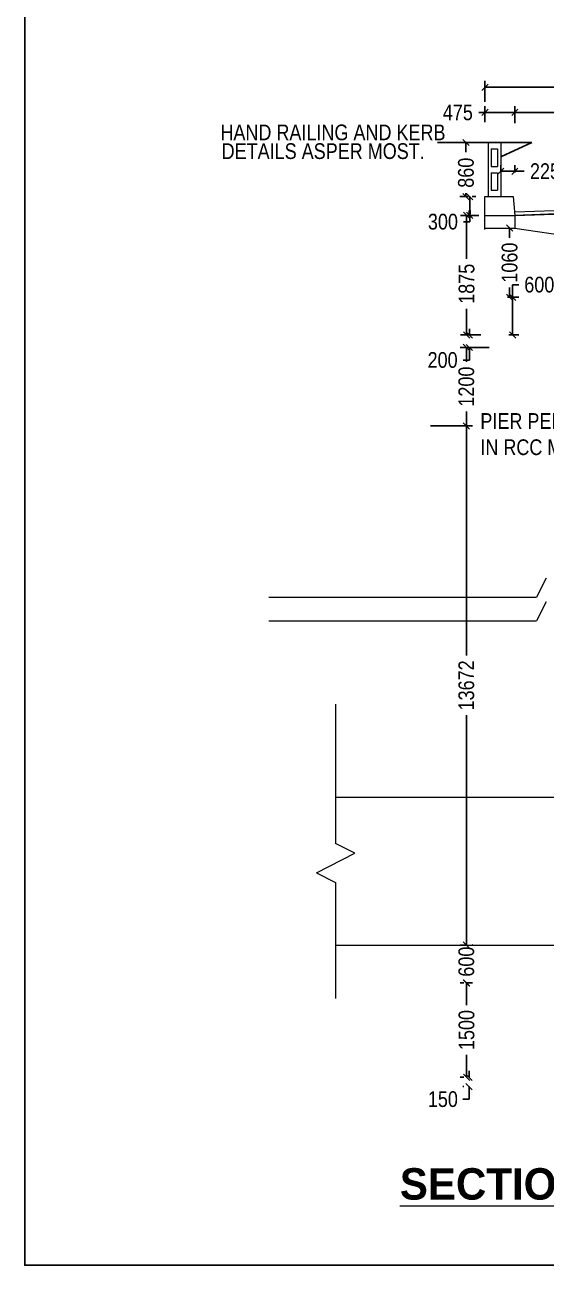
# Model space of a CAD drawing. Header units: millimetres. Extents: x -50489 to 84851, y 124916 to 300735.
# Drawn here: x 6342 to 14635, y 124916 to 144635 of the extents above; entities that cross this region are included whole.
import ezdxf
from ezdxf.enums import TextEntityAlignment as Align

# ---------------------------------------------------------------- set-up
doc = ezdxf.new("R2010")
doc.units = ezdxf.units.MM
for name, color, linetype in [('canal', 7, 'Continuous'), ('pier', 7, 'Continuous'), ('slab', 7, 'Continuous')]:
    doc.layers.add(name, color=color, linetype=linetype)
doc.styles.add('ARIAL NARROW', font='ARIALN.TTF')
doc.styles.add('arn', font='ARIALN.TTF')
doc.styles.add('CITYBLUEPR', font='cityb___.ttf')
doc.dimstyles.get("Standard").update_dxf_attribs({"dimtxt": 0.18, "dimasz": 0.18, "dimexe": 0.18, "dimexo": 0.0625, "dimgap": 0.09, "dimtad": 0, "dimtih": 1, "dimtoh": 1, "dimdec": 4, "dimzin": 0, "dimdsep": 46, "dimtxsty": 'Standard', "dimcen": 0.09, "dimadec": 0, "dimazin": 0, "dimtfac": 1, "dimtdec": 4, "dimtofl": 0, "dimtmove": 0, "dimatfit": 3, "dimfxl": 1, "dimtolj": 1, "dimtzin": 0, "dimarcsym": 0})
doc.dimstyles.new('STANDARD$7', dxfattribs={"dimtxt": 2, "dimasz": 2, "dimexe": 1.25, "dimexo": 0.625, "dimtad": 1, "dimdec": 0, "dimlfac": 0.5, "dimdsep": 46, "dimtxsty": 'Standard', "dimcen": 2.5, "dimadec": 0, "dimazin": 0, "dimtfac": 1, "dimtdec": 0, "dimtmove": 0, "dimatfit": 3, "dimfxl": 1, "dimtolj": 1, "dimtzin": 0, "dimarcsym": 0})

# ---------------------------------------------------------------- blocks, each defined once
blk = doc.blocks.new('_Oblique')
at = {"color": 0, "linetype": 'ByBlock', "lineweight": -2}
blk.add_line((-0.5, -0.5), (0.5, 0.5), dxfattribs=at)
blk = doc.blocks.new('*D11')
at = {"layer": 'Defpoints', "color": 0, "transparency": 16777216}
for p in [(14136, 143246), (21636, 143243), (21636, 143241)]:
    blk.add_point(p, dxfattribs=at)
at = {"layer": 'slab', "color": 0, "lineweight": -2, "transparency": 16777216}
for p, q in [((14136, 143241), (17481, 143241)), ((21636, 143241), (18291, 143241)), ((14136, 143146), (14136, 143141)), ((21636, 143143), (21636, 143141))]:
    blk.add_line(p, q, dxfattribs=at)
at = {"layer": 'slab', "color": 0, "lineweight": -2, "transparency": 16777216, "xscale": 100, "yscale": 100, "zscale": 100, "rotation": 180}
blk.add_blockref('_Oblique', (14136, 143241), dxfattribs=at)
at = {"layer": 'slab', "color": 0, "lineweight": -2, "transparency": 16777216, "xscale": 100, "yscale": 100, "zscale": 100}
blk.add_blockref('_Oblique', (21636, 143241), dxfattribs=at)
at = {"layer": 'slab', "color": 0, "lineweight": 5, "transparency": 16777216, "insert": (17886, 143241), "char_height": 250, "attachment_point": 5, "style": 'ARIAL NARROW'}
blk.add_mtext('\\A1;7500', dxfattribs=at)
blk = doc.blocks.new('*D12')
at = {"layer": 'Defpoints', "color": 0, "transparency": 16777216}
for p in [(22111, 143642), (13661, 143308), (22111, 143307)]:
    blk.add_point(p, dxfattribs=at)
at = {"layer": 'slab', "color": 0, "lineweight": -2, "transparency": 16777216}
for p, q in [((13661, 143408), (13661, 143742)), ((13661, 143642), (17480, 143642)), ((22111, 143642), (18291, 143642)), ((22111, 143407), (22111, 143742))]:
    blk.add_line(p, q, dxfattribs=at)
at = {"layer": 'slab', "color": 0, "lineweight": -2, "transparency": 16777216, "xscale": 100, "yscale": 100, "zscale": 100, "rotation": 180}
blk.add_blockref('_Oblique', (13661, 143642), dxfattribs=at)
at = {"layer": 'slab', "color": 0, "lineweight": -2, "transparency": 16777216, "xscale": 100, "yscale": 100, "zscale": 100}
blk.add_blockref('_Oblique', (22111, 143642), dxfattribs=at)
at = {"layer": 'slab', "color": 0, "lineweight": 5, "transparency": 16777216, "insert": (17886, 143642), "char_height": 250, "attachment_point": 5, "style": 'ARIAL NARROW'}
blk.add_mtext('\\A1;8450', dxfattribs=at)
blk = doc.blocks.new('*D15')
at = {"layer": 'Defpoints', "color": 0, "transparency": 16777216}
for p in [(13427, 127904), (13407, 127754), (13427, 127754)]:
    blk.add_point(p, dxfattribs=at)
at = {"layer": 'pier', "color": 0, "lineweight": -2, "transparency": 16777216}
for p, q in [((13407, 127904), (13407, 128004)), ((13327, 127904), (13307, 127904)), ((13327, 127754), (13307, 127754)), ((13407, 127754), (13407, 127554)), ((13407, 127554), (13307, 127554))]:
    blk.add_line(p, q, dxfattribs=at)
at = {"layer": 'pier', "color": 0, "lineweight": -2, "transparency": 16777216, "xscale": 100, "yscale": 100, "zscale": 100}
for p, rotation in [((13407, 127904), 270), ((13407, 127754), 90)]:
    blk.add_blockref('_Oblique', p, dxfattribs=dict(at, rotation=rotation))
at = {"layer": 'pier', "color": 0, "lineweight": 5, "transparency": 16777216, "insert": (12991, 127554), "char_height": 250, "attachment_point": 5, "style": 'ARIAL NARROW'}
blk.add_mtext('\\A1;150', dxfattribs=at)
blk = doc.blocks.new('*D16')
at = {"layer": 'Defpoints', "color": 0, "transparency": 16777216}
for p in [(13427, 129404), (13368, 127904), (13427, 127904)]:
    blk.add_point(p, dxfattribs=at)
at = {"layer": 'pier', "color": 0, "lineweight": -2, "transparency": 16777216}
for p, q in [((13327, 129404), (13268, 129404)), ((13368, 129404), (13368, 129050)), ((13368, 127904), (13368, 128258)), ((13327, 127904), (13268, 127904))]:
    blk.add_line(p, q, dxfattribs=at)
at = {"layer": 'pier', "color": 0, "lineweight": -2, "transparency": 16777216, "xscale": 100, "yscale": 100, "zscale": 100}
for p, rotation in [((13368, 129404), 90), ((13368, 127904), 270)]:
    blk.add_blockref('_Oblique', p, dxfattribs=dict(at, rotation=rotation))
at = {"layer": 'pier', "color": 0, "lineweight": 5, "transparency": 16777216, "insert": (13368, 128654), "char_height": 250, "attachment_point": 5, "rotation": 90, "style": 'ARIAL NARROW'}
blk.add_mtext('\\A1;1500', dxfattribs=at)
blk = doc.blocks.new('*D17')
at = {"layer": 'Defpoints', "color": 0, "transparency": 16777216}
for p in [(13359, 141904), (13418, 141904), (13369, 141604)]:
    blk.add_point(p, dxfattribs=at)
at = {"layer": 'slab', "color": 0, "lineweight": -2, "transparency": 16777216}
for p, q in [((13418, 141904), (13418, 141604)), ((13459, 141904), (13518, 141904)), ((13418, 141604), (13418, 141504)), ((13469, 141604), (13518, 141604)), ((13418, 141504), (13318, 141504))]:
    blk.add_line(p, q, dxfattribs=at)
at = {"layer": 'slab', "color": 0, "lineweight": -2, "transparency": 16777216, "xscale": 100, "yscale": 100, "zscale": 100}
for p, rotation in [((13418, 141904), 90), ((13418, 141604), 270)]:
    blk.add_blockref('_Oblique', p, dxfattribs=dict(at, rotation=rotation))
at = {"layer": 'slab', "color": 0, "lineweight": 5, "transparency": 16777216, "insert": (12992, 141504), "char_height": 250, "attachment_point": 5, "style": 'ARIAL NARROW'}
blk.add_mtext('\\A1;300', dxfattribs=at)
blk = doc.blocks.new('*D18')
at = {"layer": 'Defpoints', "color": 0, "transparency": 16777216}
for p in [(13594, 139506), (13365, 138259), (13365, 138259)]:
    blk.add_point(p, dxfattribs=at)
at = {"layer": 'pier', "color": 0, "lineweight": -2, "transparency": 16777216}
for p, q in [((13494, 139506), (13265, 139506)), ((13365, 139506), (13365, 139279)), ((13365, 138259), (13365, 138487))]:
    blk.add_line(p, q, dxfattribs=at)
at = {"layer": 'pier', "color": 0, "lineweight": -2, "transparency": 16777216, "xscale": 100, "yscale": 100, "zscale": 100}
for p, rotation in [((13365, 139506), 90), ((13365, 138259), 270)]:
    blk.add_blockref('_Oblique', p, dxfattribs=dict(at, rotation=rotation))
at = {"layer": 'pier', "color": 0, "lineweight": 5, "transparency": 16777216, "insert": (13365, 138883), "char_height": 250, "attachment_point": 5, "rotation": 90, "style": 'ARIAL NARROW'}
blk.add_mtext('\\A1;1200', dxfattribs=at)
blk = doc.blocks.new('*D19')
at = {"layer": 'Defpoints', "color": 0, "transparency": 16777216}
for p in [(13920, 140304), (14099, 140304), (13942, 139704)]:
    blk.add_point(p, dxfattribs=at)
at = {"layer": 'slab', "color": 0, "lineweight": -2, "transparency": 16777216}
for p, q in [((14099, 140304), (14099, 140503)), ((14099, 140503), (14199, 140503)), ((14020, 140304), (14199, 140304)), ((14099, 139704), (14099, 140304)), ((14042, 139704), (14199, 139704))]:
    blk.add_line(p, q, dxfattribs=at)
at = {"layer": 'slab', "color": 0, "lineweight": -2, "transparency": 16777216, "xscale": 100, "yscale": 100, "zscale": 100}
for p, rotation in [((14099, 140304), 90), ((14099, 139704), 270)]:
    blk.add_blockref('_Oblique', p, dxfattribs=dict(at, rotation=rotation))
at = {"layer": 'slab', "color": 0, "lineweight": 5, "transparency": 16777216, "insert": (14525, 140503), "char_height": 250, "attachment_point": 5, "style": 'ARIAL NARROW'}
blk.add_mtext('\\A1;600', dxfattribs=at)
blk = doc.blocks.new('*D20')
at = {"layer": 'Defpoints', "color": 0, "transparency": 16777216}
for p in [(13911, 142185), (14136, 142306), (14136, 142185)]:
    blk.add_point(p, dxfattribs=at)
at = {"layer": 'slab', "color": 0, "lineweight": -2, "transparency": 16777216}
for p, q in [((13911, 142285), (13911, 142406)), ((14136, 142285), (14136, 142406)), ((13911, 142306), (14136, 142306)), ((14136, 142306), (14286, 142306))]:
    blk.add_line(p, q, dxfattribs=at)
at = {"layer": 'slab', "color": 0, "lineweight": -2, "transparency": 16777216, "xscale": 100, "yscale": 100, "zscale": 100, "rotation": 180}
blk.add_blockref('_Oblique', (13911, 142306), dxfattribs=at)
at = {"layer": 'slab', "color": 0, "lineweight": -2, "transparency": 16777216, "xscale": 100, "yscale": 100, "zscale": 100}
blk.add_blockref('_Oblique', (14136, 142306), dxfattribs=at)
at = {"layer": 'slab', "color": 0, "lineweight": 5, "transparency": 16777216, "insert": (14615, 142306), "char_height": 250, "attachment_point": 5, "style": 'ARIAL NARROW'}
blk.add_mtext('\\A1;225', dxfattribs=at)
blk = doc.blocks.new('*D21')
at = {"layer": 'Defpoints', "color": 0, "transparency": 16777216}
for p in [(13661, 141604), (13369, 139704), (13695, 139704)]:
    blk.add_point(p, dxfattribs=at)
at = {"layer": 'slab', "color": 0, "lineweight": -2, "transparency": 16777216}
for p, q in [((13561, 141604), (13269, 141604)), ((13369, 141604), (13369, 140916)), ((13369, 139704), (13369, 140121)), ((13595, 139704), (13269, 139704))]:
    blk.add_line(p, q, dxfattribs=at)
at = {"layer": 'slab', "color": 0, "lineweight": -2, "transparency": 16777216, "xscale": 100, "yscale": 100, "zscale": 100}
for p, rotation in [((13369, 141604), 90), ((13369, 139704), 270)]:
    blk.add_blockref('_Oblique', p, dxfattribs=dict(at, rotation=rotation))
at = {"layer": 'slab', "color": 0, "lineweight": 5, "transparency": 16777216, "insert": (13369, 140518), "char_height": 250, "attachment_point": 5, "rotation": 90, "style": 'ARIAL NARROW'}
blk.add_mtext('\\A1;1875', dxfattribs=at)
blk = doc.blocks.new('*D22')
at = {"layer": 'Defpoints', "color": 0, "transparency": 16777216}
for p in [(13439, 139704), (13414, 139505), (13829, 139505)]:
    blk.add_point(p, dxfattribs=at)
at = {"layer": 'pier', "color": 0, "lineweight": -2, "transparency": 16777216}
for p, q in [((13339, 139704), (13314, 139704)), ((13414, 139704), (13414, 139804)), ((13729, 139505), (13314, 139505)), ((13414, 139505), (13414, 139305)), ((13414, 139305), (13314, 139305))]:
    blk.add_line(p, q, dxfattribs=at)
at = {"layer": 'pier', "color": 0, "lineweight": -2, "transparency": 16777216, "xscale": 100, "yscale": 100, "zscale": 100}
for p, rotation in [((13414, 139704), 270), ((13414, 139505), 90)]:
    blk.add_blockref('_Oblique', p, dxfattribs=dict(at, rotation=rotation))
at = {"layer": 'pier', "color": 0, "lineweight": 5, "transparency": 16777216, "insert": (12987, 139305), "char_height": 250, "attachment_point": 5, "style": 'ARIAL NARROW'}
blk.add_mtext('\\A1;200', dxfattribs=at)
blk = doc.blocks.new('*D23')
at = {"layer": 'Defpoints', "color": 0, "transparency": 16777216}
for p in [(14136, 143241), (13661, 142989), (14136, 142972)]:
    blk.add_point(p, dxfattribs=at)
at = {"layer": 'slab', "color": 0, "lineweight": -2, "transparency": 16777216}
for p, q in [((13661, 143241), (13561, 143241)), ((13661, 143089), (13661, 143341)), ((14136, 143241), (13661, 143241)), ((14136, 143072), (14136, 143341))]:
    blk.add_line(p, q, dxfattribs=at)
at = {"layer": 'slab', "color": 0, "lineweight": -2, "transparency": 16777216, "xscale": 100, "yscale": 100, "zscale": 100, "rotation": 180}
blk.add_blockref('_Oblique', (13661, 143241), dxfattribs=at)
at = {"layer": 'slab', "color": 0, "lineweight": -2, "transparency": 16777216, "xscale": 100, "yscale": 100, "zscale": 100}
blk.add_blockref('_Oblique', (14136, 143241), dxfattribs=at)
at = {"layer": 'slab', "color": 0, "lineweight": 5, "transparency": 16777216, "insert": (13229, 143241), "char_height": 250, "attachment_point": 5, "style": 'ARIAL NARROW'}
blk.add_mtext('\\A1;475', dxfattribs=at)
blk = doc.blocks.new('*D24')
at = {"layer": 'Defpoints', "color": 0, "transparency": 16777216}
for p in [(13359, 142764), (13498, 142764), (13498, 141904)]:
    blk.add_point(p, dxfattribs=at)
at = {"layer": 'slab', "color": 0, "lineweight": -2, "transparency": 16777216}
for p, q in [((13398, 142764), (13259, 142764)), ((13359, 142764), (13359, 142609)), ((13398, 141904), (13259, 141904)), ((13359, 141904), (13359, 141957))]:
    blk.add_line(p, q, dxfattribs=at)
at = {"layer": 'slab', "color": 0, "lineweight": -2, "transparency": 16777216, "xscale": 100, "yscale": 100, "zscale": 100}
for p, rotation in [((13359, 142764), 90), ((13359, 141904), 270)]:
    blk.add_blockref('_Oblique', p, dxfattribs=dict(at, rotation=rotation))
at = {"layer": 'slab', "color": 0, "lineweight": 5, "transparency": 16777216, "insert": (13359, 142283), "char_height": 250, "attachment_point": 5, "rotation": 90, "style": 'ARIAL NARROW'}
blk.add_mtext('\\A1;860', dxfattribs=at)
blk = doc.blocks.new('*D25')
at = {"layer": 'Defpoints', "color": 0, "transparency": 16777216}
for p in [(14053, 141404), (14053, 141404), (14053, 140304)]:
    blk.add_point(p, dxfattribs=at)
at = {"layer": 'slab', "color": 0, "lineweight": -2, "transparency": 16777216}
for p, q in [((14053, 141404), (14053, 141250)), ((14053, 140304), (14053, 140458)), ((14153, 140304), (14153, 140304))]:
    blk.add_line(p, q, dxfattribs=at)
at = {"layer": 'slab', "color": 0, "lineweight": -2, "transparency": 16777216, "xscale": 100, "yscale": 100, "zscale": 100}
for p, rotation in [((14053, 141404), 90), ((14053, 140304), 270)]:
    blk.add_blockref('_Oblique', p, dxfattribs=dict(at, rotation=rotation))
at = {"layer": 'slab', "color": 0, "lineweight": 5, "transparency": 16777216, "insert": (14053, 140854), "char_height": 250, "attachment_point": 5, "rotation": 90, "style": 'ARIAL NARROW'}
blk.add_mtext('\\A1;1060', dxfattribs=at)
blk = doc.blocks.new('*D69')
at = {"layer": 'Defpoints', "color": 0, "transparency": 16777216}
for p in [(13365, 130004), (13451, 130004), (13268, 129404)]:
    blk.add_point(p, dxfattribs=at)
at = {"layer": 'pier', "color": 0, "lineweight": -2, "transparency": 16777216}
for p, q in [((13351, 130004), (13265, 130004)), ((13365, 130004), (13365, 130104)), ((13365, 129404), (13365, 129304)), ((13368, 129404), (13465, 129404))]:
    blk.add_line(p, q, dxfattribs=at)
at = {"layer": 'pier', "color": 0, "lineweight": -2, "transparency": 16777216, "xscale": 100, "yscale": 100, "zscale": 100}
for p, rotation in [((13365, 130004), 270), ((13365, 129404), 90)]:
    blk.add_blockref('_Oblique', p, dxfattribs=dict(at, rotation=rotation))
at = {"layer": 'pier', "color": 0, "lineweight": 5, "transparency": 16777216, "insert": (13365, 129741), "char_height": 250, "attachment_point": 5, "rotation": 90, "style": 'ARIAL NARROW'}
blk.add_mtext('\\A1;600', dxfattribs=at)
blk = doc.blocks.new('*D72')
at = {"layer": 'Defpoints', "color": 0, "transparency": 16777216}
for p in [(12694, 138259), (13357, 130007), (13365, 130007)]:
    blk.add_point(p, dxfattribs=at)
at = {"layer": 'pier', "color": 0, "lineweight": -2, "transparency": 16777216}
for p, q in [((12794, 138259), (13465, 138259)), ((13365, 138259), (13365, 134608)), ((13365, 130007), (13365, 133658)), ((13457, 130007), (13465, 130007))]:
    blk.add_line(p, q, dxfattribs=at)
at = {"layer": 'pier', "color": 0, "lineweight": -2, "transparency": 16777216, "xscale": 100, "yscale": 100, "zscale": 100}
for p, rotation in [((13365, 138259), 90), ((13365, 130007), 270)]:
    blk.add_blockref('_Oblique', p, dxfattribs=dict(at, rotation=rotation))
at = {"layer": 'pier', "color": 0, "lineweight": 5, "transparency": 16777216, "insert": (13365, 134133), "char_height": 250, "attachment_point": 5, "rotation": 90, "style": 'ARIAL NARROW'}
blk.add_mtext('\\A1;13672', dxfattribs=at)

msp = doc.modelspace()

# ---------------------------------------------------------------- linework, layer by layer
at = {"lineweight": 5}
for p, q in [((14634.4, 135837.8), (14479.9, 135534.3)), ((10225, 135534.4), (14480, 135534.4)), ((14634.4, 135462.8), (14479.9, 135159.3)), ((10225, 135159.4), (14480, 135159.4)), ((11286, 133834.9), (11286, 131618.1)), ((11589.4, 131463.4), (11286, 131618.1)), ((10982.6, 131154.1), (11589.4, 131463.4)), ((10982.6, 131153.8), (11286.1, 130999.3)), ((11286, 130999.4), (11285.4, 129156.9))]:
    msp.add_line(p, q, dxfattribs=at)
at = {"layer": 'canal', "lineweight": 5, "ltscale": 500}
msp.add_line((11285.4, 132353.7), (25007.4, 132353.7), dxfattribs=at)
at = {"layer": 'canal', "lineweight": 5}
msp.add_line((11285.4, 130003.7), (25007.4, 130003.7), dxfattribs=at)
at = {"layer": 'canal', "linetype": 'Continuous'}
msp.add_lwpolyline([(84850.6, 124915.5), (6342.2, 124915.5), (6342.2, 179915.5), (84850.6, 179915.5)], close=True, dxfattribs=at)
at = {"layer": 'slab', "lineweight": 5}
for p, q in [((13710.7, 142763.7), (13910.7, 142763.7)), ((13710.7, 142763.7), (13710.7, 141903.7)), ((13760.7, 142663.7), (13860.7, 142663.7)), ((13760.7, 142663.7), (13760.7, 142383.7)), ((13860.7, 142663.7), (13860.7, 142383.7)), ((13910.7, 142763.7), (13910.7, 141903.7)), ((13760.7, 142383.7), (13860.7, 142383.7)), ((13760.7, 142283.7), (13860.7, 142283.7)), ((13760.7, 142283.7), (13760.7, 142003.7)), ((13860.7, 142283.7), (13860.7, 142003.7)), ((13760.7, 142003.7), (13860.7, 142003.7)), ((13660.7, 141903.7), (14110.7, 141903.7)), ((13660.7, 141903.7), (13660.7, 141903.7)), ((13660.7, 141378.7), (13660.7, 141903.7)), ((14110.7, 141903.7), (14135.7, 141603.7)), ((14134.3, 141659.7), (17960.7, 141795.7)), ((13410.7, 141625.9), (13410.7, 141681.9)), ((13430.7, 141625.9), (13430.7, 141681.9)), ((13660.7, 141603.7), (14135.7, 141603.7)), ((14135.5, 141609.7), (17960.5, 141745.7)), ((14135.7, 141603.7), (17960.7, 141739.7)), ((14135.7, 141603.7), (14135.7, 141403.7)), ((13660.7, 141403.7), (14135.7, 141403.7)), ((14135.7, 141403.7), (15148.2, 141253.7))]:
    msp.add_line(p, q, dxfattribs=at)

# ---------------------------------------------------------------- texts
at = {"lineweight": 5, "style": 'CITYBLUEPR'}
msp.add_text("%%uSECTIONAL ELEVATION ON 'PQRS'", height=500, dxfattribs=at).set_placement((18038.4, 125957.6), align=Align.CENTER)
at = {"layer": 'pier', "lineweight": 5, "insert": (13587.3, 137790.9), "char_height": 250, "attachment_point": 7, "style": 'arn'}
msp.add_mtext('PIER PEDESTAL\\PIN RCC M25', dxfattribs=at)
at = {"layer": 'slab', "lineweight": 5, "style": 'arn'}
for s, p in [('HAND RAILING AND KERB', (9453.3, 142799.3)), ('DETAILS ASPER MOST.', (9472.8, 142501.5))]:
    msp.add_text(s, height=250, dxfattribs=at).set_placement(p)

# ---------------------------------------------------------------- dimensions: what is measured, and where the dimension line sits
at = {"layer": 'pier', "lineweight": 5}
dim = msp.add_linear_dim(base=(13414.5, 139505.2), p1=(13439.1, 139703.7), p2=(13828.6, 139505.2), angle=90, text='200', dimstyle='Standard', override={"dimtxt": 250, "dimasz": 100, "dimexe": 100, "dimexo": 100, "dimgap": 100, "dimtih": 0, "dimdec": 0, "dimtxsty": 'ARIAL NARROW', "dimblk1": 'Oblique', "dimblk2": 'Oblique', "dimsah": 1}, dxfattribs=at)
dim.commit()
dim.dimension.update_dxf_attribs({"geometry": '*D22', "text_midpoint": (12986.7, 139305.2), "dimtype": 160})
for base, p1, p2, text, picture, middle in [((13364.9, 138259.2), (13594.3, 139506.2), (13364.9, 138259.2), '1200', '*D18', (13364.9, 138882.7)), ((13364.9, 130006.7), (12694.3, 138259.2), (13356.6, 130006.7), '13672', '*D72', (13364.9, 134132.9))]:
    dim = msp.add_linear_dim(base=base, p1=p1, p2=p2, angle=90, text=text, dimstyle='Standard', override={"dimtxt": 250, "dimasz": 100, "dimexe": 100, "dimexo": 100, "dimgap": 100, "dimtih": 0, "dimdec": 0, "dimtxsty": 'ARIAL NARROW', "dimblk1": 'Oblique', "dimblk2": 'Oblique', "dimsah": 1}, dxfattribs=at)
    dim.commit()
    dim.dimension.update_dxf_attribs({"geometry": picture, "text_midpoint": middle})
dim = msp.add_linear_dim(base=(13364.9, 130003.7), p1=(13268.4, 129403.7), p2=(13450.5, 130003.7), angle=90, dimstyle='Standard', override={"dimtxt": 250, "dimasz": 100, "dimexe": 100, "dimexo": 100, "dimgap": 100, "dimtih": 0, "dimdec": 0, "dimtxsty": 'ARIAL NARROW', "dimblk1": 'Oblique', "dimblk2": 'Oblique', "dimsah": 1}, dxfattribs=at)
dim.commit()
dim.dimension.update_dxf_attribs({"geometry": '*D69', "text_midpoint": (13364.9, 129741.4), "dimtype": 160, "text_rotation": 90})
dim = msp.add_linear_dim(base=(13368.4, 127903.7), p1=(13427.4, 129403.7), p2=(13427.4, 127903.7), angle=90, dimstyle='Standard', override={"dimtxt": 250, "dimasz": 100, "dimexe": 100, "dimexo": 100, "dimgap": 100, "dimtih": 0, "dimdec": 0, "dimtxsty": 'ARIAL NARROW', "dimblk1": 'Oblique', "dimblk2": 'Oblique', "dimsah": 1}, dxfattribs=at)
dim.commit()
dim.dimension.update_dxf_attribs({"geometry": '*D16', "text_midpoint": (13368.4, 128653.7)})
dim = msp.add_linear_dim(base=(13407.5, 127753.7), p1=(13427.4, 127903.7), p2=(13427.4, 127753.7), angle=90, dimstyle='Standard', override={"dimtxt": 250, "dimasz": 100, "dimexe": 100, "dimexo": 100, "dimgap": 100, "dimtih": 0, "dimdec": 0, "dimtxsty": 'ARIAL NARROW', "dimblk1": 'Oblique', "dimblk2": 'Oblique', "dimsah": 1}, dxfattribs=at)
dim.commit()
dim.dimension.update_dxf_attribs({"geometry": '*D15', "text_midpoint": (12991, 127553.7), "dimtype": 160})
at = {"layer": 'slab', "lineweight": 5}
for base, p1, p2, text, picture, middle in [((22110.7, 143642.4), (13660.7, 143308.2), (22110.7, 143306.6), '8450', '*D12', (17885.7, 143642.4)), ((21635.7, 143240.6), (14135.7, 143246), (21635.7, 143243.4), '7500', '*D11', (17885.7, 143240.6))]:
    dim = msp.add_linear_dim(base=base, p1=p1, p2=p2, text=text, dimstyle='Standard', override={"dimtxt": 250, "dimasz": 100, "dimexe": 100, "dimexo": 100, "dimgap": 100, "dimtih": 0, "dimdec": 0, "dimtxsty": 'ARIAL NARROW', "dimblk1": 'Oblique', "dimblk2": 'Oblique', "dimsah": 1}, dxfattribs=at)
    dim.commit()
    dim.dimension.update_dxf_attribs({"geometry": picture, "text_midpoint": middle})
for base, p1, p2, text, picture, middle in [((14135.7, 143241.3), (13660.7, 142989), (14135.7, 142972.3), '475', '*D23', (13229.3, 143241.3)), ((14135.7, 142306.3), (13910.7, 142184.6), (14135.7, 142184.8), '225', '*D20', (14615.3, 142306.3))]:
    dim = msp.add_linear_dim(base=base, p1=p1, p2=p2, text=text, dimstyle='Standard', override={"dimtxt": 250, "dimasz": 100, "dimexe": 100, "dimexo": 100, "dimgap": 100, "dimtih": 0, "dimdec": 0, "dimtxsty": 'ARIAL NARROW', "dimblk1": 'Oblique', "dimblk2": 'Oblique', "dimsah": 1}, dxfattribs=at)
    dim.commit()
    dim.dimension.update_dxf_attribs({"geometry": picture, "text_midpoint": middle, "dimtype": 160})
for base, p1, p2, text, picture, middle in [((13358.8, 142763.7), (13498.3, 141903.7), (13498.3, 142763.7), '860', '*D24', (13358.8, 142283.3)), ((13418.2, 141903.7), (13368.8, 141603.7), (13358.6, 141903.7), '300', '*D17', (12992.1, 141503.7)), ((13368.9, 139703.7), (13660.7, 141603.7), (13694.6, 139703.7), '1875', '*D21', (13368.9, 140518.3)), ((14098.6, 140303.7), (13942.2, 139703.7), (13920.3, 140303.7), '600', '*D19', (14525.3, 140503.1))]:
    dim = msp.add_linear_dim(base=base, p1=p1, p2=p2, angle=90, text=text, dimstyle='Standard', override={"dimtxt": 250, "dimasz": 100, "dimexe": 100, "dimexo": 100, "dimgap": 100, "dimtih": 0, "dimdec": 0, "dimtxsty": 'ARIAL NARROW', "dimblk1": 'Oblique', "dimblk2": 'Oblique', "dimsah": 1}, dxfattribs=at)
    dim.commit()
    dim.dimension.update_dxf_attribs({"geometry": picture, "text_midpoint": middle, "dimtype": 160})
dim = msp.add_linear_dim(base=(14052.9, 141403.7), p1=(14052.5, 140303.7), p2=(14052.9, 141403.7), angle=90, text='1060', dimstyle='Standard', override={"dimtxt": 250, "dimasz": 100, "dimexe": 100, "dimexo": 100, "dimgap": 100, "dimtih": 0, "dimdec": 0, "dimtxsty": 'ARIAL NARROW', "dimblk1": 'Oblique', "dimblk2": 'Oblique', "dimsah": 1}, dxfattribs=at)
dim.commit()
dim.dimension.update_dxf_attribs({"geometry": '*D25', "text_midpoint": (14052.9, 140853.7)})

# ---------------------------------------------------------------- leaders
msp.add_leader([(13910.7, 142534.6), (14407.5, 142763.2), (12904.8, 142766.3)], dimstyle='STANDARD$7', override={"dimtxt": 200, "dimasz": 100, "dimexe": 100, "dimexo": 100, "dimgap": 100, "dimtad": 0, "dimtoh": 1, "dimlfac": 1, "dimzin": 0, "dimtxsty": 'ARIAL NARROW', "dimcen": 0.09, "dimtdec": 4, "dimtofl": 0}, dxfattribs=at)

doc.saveas('drawing.dxf')
